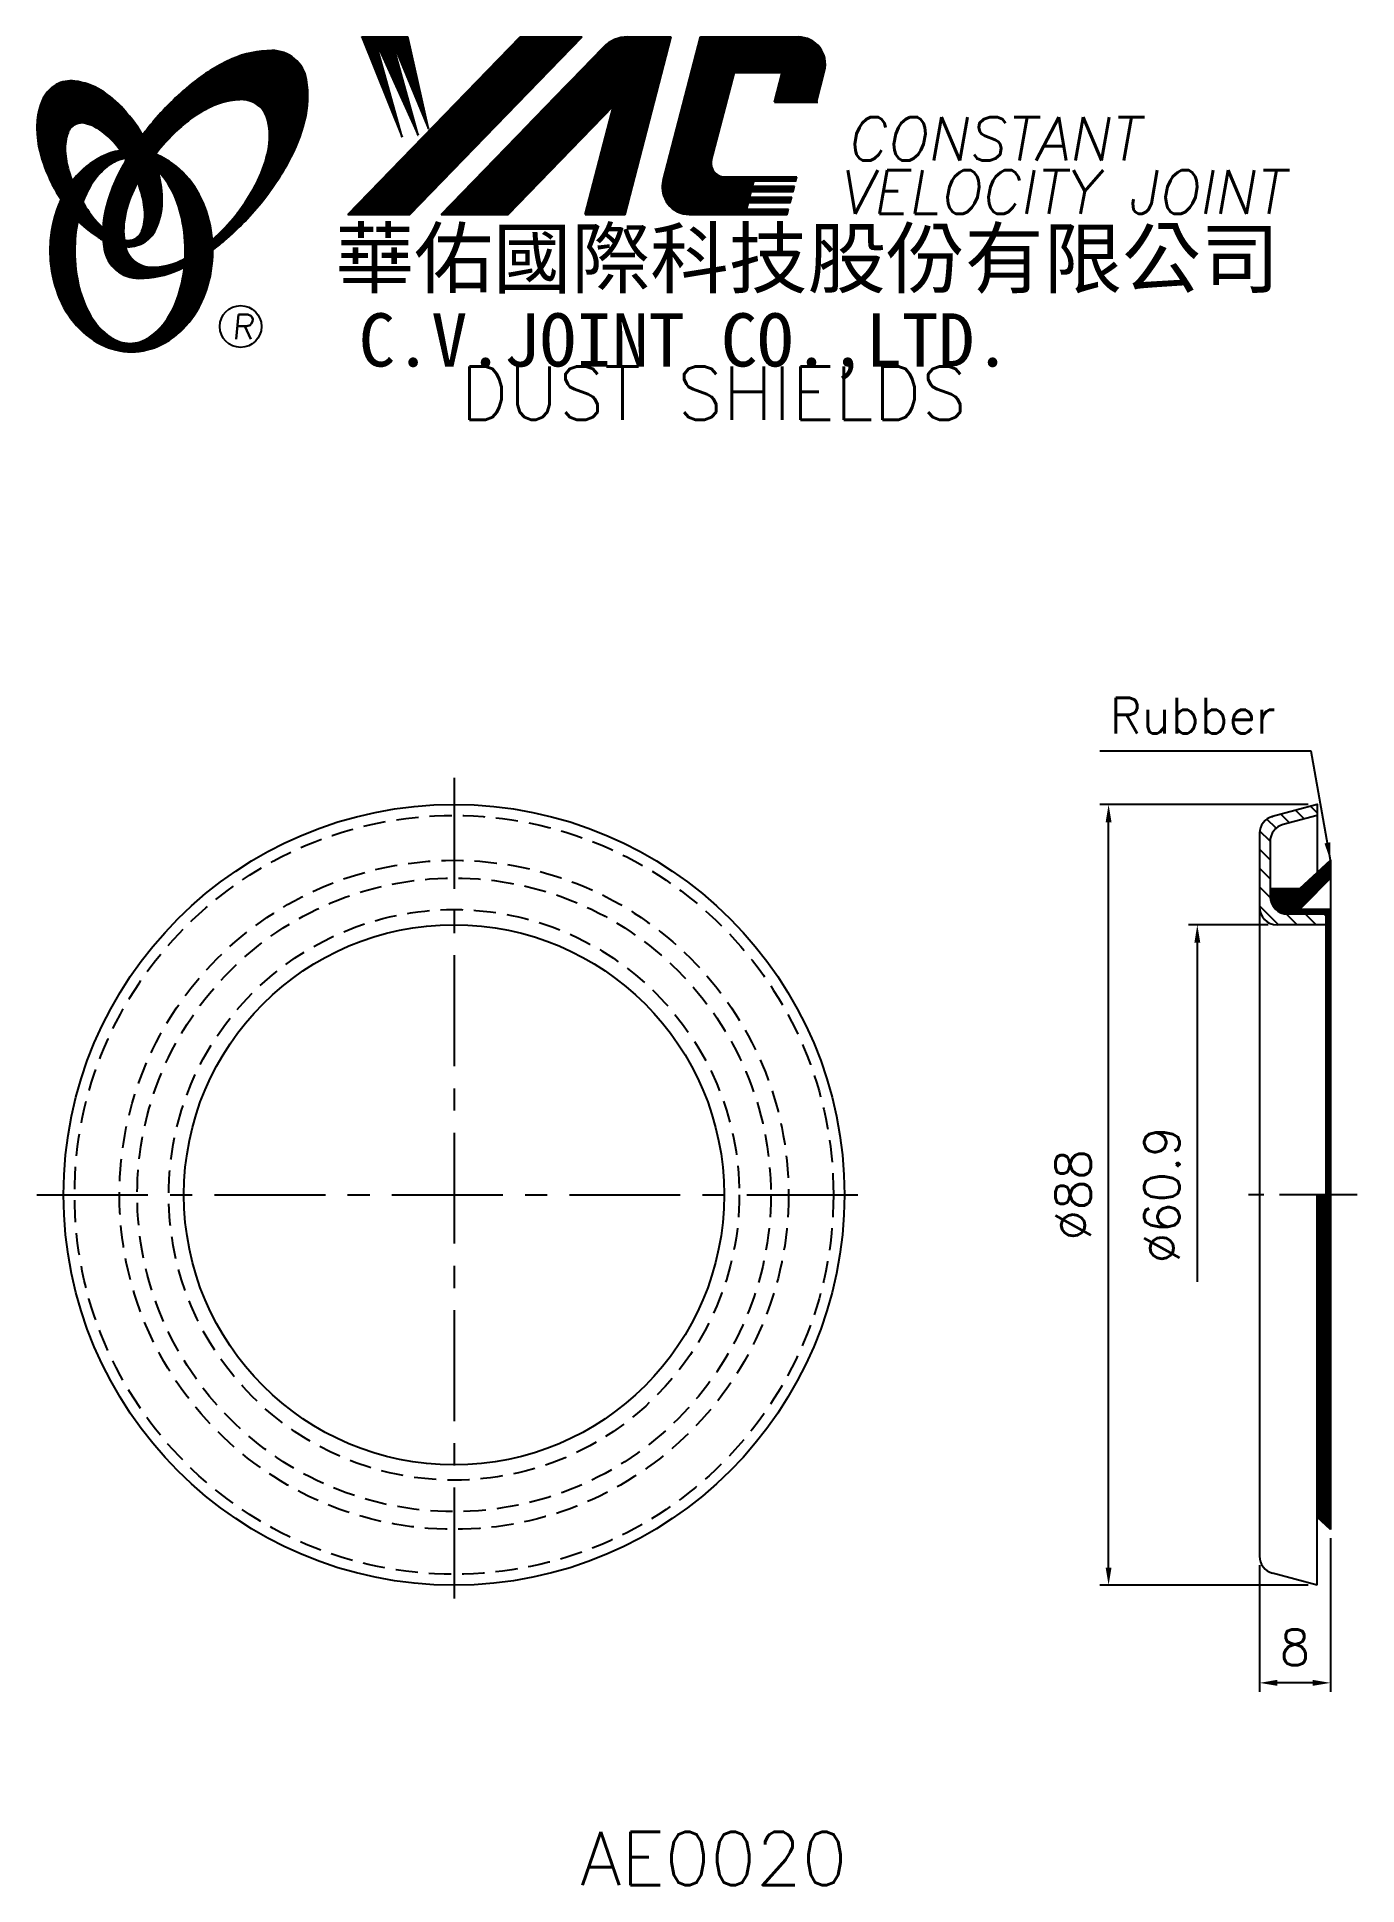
# Model space of a CAD drawing. Extents: x 572 to 720, y 268 to 476.
import ezdxf
from ezdxf.enums import TextEntityAlignment as Align

# ---------------------------------------------------------------- set-up
doc = ezdxf.new("R2010")
doc.units = 0
doc.header["$LTSCALE"] = 10
doc.header["$MEASUREMENT"] = 0
doc.linetypes.add('CENTER', pattern=[2, 1.25, -0.25, 0.25, -0.25])
doc.linetypes.add('HIDDEN', pattern=[0.375, 0.25, -0.125])
doc.layers.get('0').update_dxf_attribs({"linetype": 'CONTINUOUS'})
doc.layers.get('DEFPOINTS').update_dxf_attribs({"linetype": 'CONTINUOUS'})
doc.layers.add('4', color=7, linetype='CONTINUOUS')
doc.styles.add('CHINA', font='KAIU.TTF')
doc.styles.add('ITALICC', font='simplex.shx')
doc.dimstyles.new('STANDARD$0', dxfattribs={"dimtxt": 4, "dimasz": 2, "dimexe": 1, "dimexo": 1, "dimgap": 2, "dimtad": 1, "dimdec": 4, "dimzin": 10, "dimtxsty": 'ITALICC', "dimcen": 2, "dimclrd": 5, "dimclre": 5, "dimclrt": 18, "dimaunit": 1, "dimazin": 3, "dimtp": 0.1, "dimtfac": 0.7, "dimtdec": 4, "dimtmove": 0, "dimatfit": 3, "dimtolj": 1, "dimtzin": 10})
doc.dimstyles.new('STANDARD$7', dxfattribs={"dimtxt": 4, "dimasz": 2, "dimexe": 1, "dimexo": 1, "dimgap": 2, "dimtad": 1, "dimdec": 4, "dimzin": 10, "dimtxsty": 'ITALICC', "dimcen": -2, "dimclrd": 5, "dimclre": 5, "dimclrt": 18, "dimaunit": 1, "dimazin": 3, "dimtp": 2, "dimtfac": 0.75, "dimtdec": 4, "dimtmove": 0, "dimatfit": 3, "dimtolj": 1, "dimtzin": 10})
pattern_1 = [(45, (641.236817, 232.461112), (-0.00727476112, 0.00727476112), [])]
pattern_2 = [(45, (470.542104, 269.62003), (-0.044194174, 0.044194174), [])]
pattern_3 = [(45, (472.646271, 268.765522), (-0.00883883476, 0.00883883476), [])]

# ---------------------------------------------------------------- blocks, each defined once
blk = doc.blocks.new('*D4')
at = {"color": 5, "linetype": 'BYBLOCK'}
for p, q in [((710.45, 376.14), (701.45, 376.14)), ((702.45, 374.14), (702.45, 335.89))]:
    blk.add_line(p, q, dxfattribs=at)
blk.add_solid([(702.12, 374.14), (702.78, 374.14), (702.45, 376.14)], dxfattribs=at)
at = {"layer": 'DEFPOINTS', "color": 0, "linetype": 'BYBLOCK'}
for p in [(702.45, 376.14), (711.45, 376.14), (709.45, 315.26)]:
    blk.add_point(p, dxfattribs=at)
at = {"color": 18, "linetype": 'BYBLOCK', "insert": (698.45, 345.7), "char_height": 4, "attachment_point": 5, "rotation": 90, "style": 'ITALICC'}
blk.add_mtext('\\A1;∅60.9', dxfattribs=at)
blk = doc.blocks.new('*D5')
at = {"color": 5, "linetype": 'BYBLOCK'}
for p, q in [((714.95, 389.7), (691.45, 389.7)), ((692.45, 303.7), (692.45, 387.7)), ((714.95, 301.7), (691.45, 301.7))]:
    blk.add_line(p, q, dxfattribs=at)
for points in [[(692.12, 387.7), (692.78, 387.7), (692.45, 389.7)], [(692.12, 303.7), (692.78, 303.7), (692.45, 301.7)]]:
    blk.add_solid(points, dxfattribs=at)
at = {"layer": 'DEFPOINTS', "color": 0, "linetype": 'BYBLOCK'}
for p in [(692.45, 389.7), (715.95, 389.7), (715.95, 301.7)]:
    blk.add_point(p, dxfattribs=at)
at = {"color": 18, "linetype": 'BYBLOCK', "insert": (688.45, 345.7), "char_height": 4, "attachment_point": 5, "rotation": 90, "style": 'ITALICC'}
blk.add_mtext('\\A1;∅88', dxfattribs=at)
blk = doc.blocks.new('*D6')
at = {"color": 5, "linetype": 'BYBLOCK'}
for p, q in [((717.45, 307), (717.45, 289.7)), ((709.45, 303.98), (709.45, 289.7)), ((715.45, 290.7), (711.45, 290.7))]:
    blk.add_line(p, q, dxfattribs=at)
for points in [[(711.45, 291.04), (711.45, 290.37), (709.45, 290.7)], [(715.45, 291.04), (715.45, 290.37), (717.45, 290.7)]]:
    blk.add_solid(points, dxfattribs=at)
at = {"layer": 'DEFPOINTS', "color": 0, "linetype": 'BYBLOCK'}
for p in [(717.45, 308), (709.45, 304.98), (709.45, 290.7)]:
    blk.add_point(p, dxfattribs=at)
at = {"color": 18, "linetype": 'BYBLOCK', "insert": (713.45, 294.7), "char_height": 4, "attachment_point": 5, "style": 'ITALICC'}
blk.add_mtext('\\A1;8', dxfattribs=at)

msp = doc.modelspace()

# ---------------------------------------------------------------- hatches: boundary and pattern name
at = {"layer": '4', "linetype": 'CONTINUOUS'}
h = msp.add_hatch(dxfattribs=at)
h.set_pattern_fill('ANSI31', color=5, scale=0.1, style=0)
h.set_pattern_definition(pattern_3)
h.paths.add_polyline_path([(633.10498, 476.19651), (626.14767, 476.19651), (606.73106, 456.19275), (613.68837, 456.19275)])
h.paths.add_polyline_path([(636.65187, 468.43093), (633.47149, 456.19275), (637.95248, 456.19275), (643.15091, 476.19651), (638.25419, 476.19651, 0.202785967), (635.52011, 475.04009), (617.22598, 456.19275), (624.7729, 456.19275)])
h.paths.add_polyline_path([(650.27897, 472.19809), (655.67269, 472.19809), (654.80367, 468.85407), (659.5205, 468.85407), (660.43721, 472.38164, 0.490800957), (657.48701, 476.19651), (646.4527, 476.19651), (642.24564, 460.00761, 0.490800957), (645.19584, 456.19275), (656.23016, 456.19275), (656.38461, 456.78706), (651.66778, 456.78706), (651.86115, 457.53114), (656.57797, 457.53114), (656.73653, 458.14128), (652.01971, 458.14128), (652.18095, 458.76175), (656.89777, 458.76175), (657.05396, 459.36274), (652.33713, 459.36274), (652.49394, 459.96612), (657.21076, 459.96612), (657.32749, 460.41531), (649.18774, 460.41531, -0.490800957), (647.71264, 462.32275)])
h = msp.add_hatch(dxfattribs=at)
h.set_pattern_fill('ANSI31', color=1, scale=0.1, style=0)
h.set_pattern_definition(pattern_3)
h.paths.add_polyline_path([(613.46304, 476.19651), (608.28571, 476.19651), (612.85648, 464.89277), (609.79054, 475.85075), (614.62528, 465.12842), (611.67727, 475.85075), (615.80449, 465.83539)])
h = msp.add_hatch(dxfattribs=at)
h.set_pattern_fill('ANSI31', color=5, scale=0.082305, style=0)
h.set_pattern_definition([(45, (472.646271, 268.765522), (-0.00727476112, 0.00727476112), [])])
h.paths.add_polyline_path([(594.68174, 469.13403, -0.172879177), (596.62322, 468.47546, -0.172879177), (597.71051, 466.73741, -0.104527385), (597.73829, 463.40922, -0.065680101), (596.56876, 460.00726, -0.051823203), (594.12834, 456.16487, -0.044272532), (591.45337, 453.33854, -0.020203161), (591.50695, 452.20062, 0.006517006), (591.9115, 452.5127, 0.049863361), (596.46493, 456.92576, 0.049863361), (600.05456, 462.15292, 0.063682799), (601.87561, 466.78027, 0.103597411), (602.06491, 471.36424, 0.177892575), (600.7163, 473.73452, 0.177892575), (598.15391, 474.66784, 0.103597411), (593.66611, 473.7148, 0.063682799), (589.40837, 471.14572, 0.049863361), (584.85494, 466.73266, 0.016070017), (583.58424, 465.12635, -0.007061632), (583.83153, 464.68932, -0.031648676), (584.78411, 462.65274, -0.008069351), (585.21602, 463.21705, -0.051823203), (588.39439, 466.47551, -0.065680101), (591.43632, 468.39586, -0.104527385)])
h.paths.add_polyline_path([(581.60607, 455.97271, -0.065680101), (582.7756, 459.37466, -0.006063428), (583.01954, 459.84968, 0.027613469), (582.29271, 461.43775, 0.017011252), (581.75929, 462.37273, 0.007829282), (581.2653, 461.5055, 0.063682799), (579.44426, 456.87815, 0.103597411), (579.25496, 452.29418, 0.177892575), (580.60357, 449.9239, 0.177892575), (583.16596, 448.99058, 0.103597411), (587.65376, 449.94362, 0.008811776), (588.28073, 450.2337, 0.013922709), (588.35805, 451.20351, -0.009086703), (587.90804, 450.98606, -0.104527385), (584.66262, 450.2479, -0.172879177), (582.72114, 450.90647, -0.172879177), (581.63385, 452.64452, -0.104527385)])
h = msp.add_hatch(dxfattribs=at)
h.set_pattern_fill('ANSI31', color=3, scale=0.082305, style=0)
h.set_pattern_definition(pattern_1)
h.paths.add_polyline_path([(578.88524, 470.18486, 0.106488277), (575.94336, 471.22343, 0.158297415), (573.85316, 470.82839, 0.158297415), (572.39383, 469.2807, 0.106488277), (571.68302, 466.24293, 0.071723199), (572.10106, 462.92998, 0.058080454), (573.64604, 459.11459, 0.058080454), (576.02709, 455.7568, 0.071723199), (578.59233, 453.61905, 0.020895977), (579.13252, 453.31706, -0.030777155), (579.11661, 454.69328, -0.042059526), (578.02025, 455.85604, -0.04691039), (576.40109, 458.33719, -0.04691039), (575.27281, 461.07667, -0.060581117), (574.87071, 463.33874, -0.10187153), (575.18233, 465.42694, -0.185892489), (575.96242, 466.31858, -0.185892489), (577.13906, 466.4567, -0.10187153), (579.03671, 465.53117, -0.060581117), (580.67354, 463.9189, -0.04691039), (582.29271, 461.43775, -0.04691039), (583.42099, 458.69826, -0.060581117), (583.82309, 456.4362, -0.10187153), (583.51147, 454.34799, -0.185892489), (582.73138, 453.45635, -0.185892489), (581.55474, 453.31823, -0.002013383), (581.51394, 453.32886, 0.021593804), (581.63385, 452.64452, 0.006477741), (581.65185, 452.56748, 0.14950097), (583.62441, 452.97552, 0.158297415), (585.08374, 454.52321, 0.106488277), (585.79455, 457.56098, 0.071723199), (585.37651, 460.87393, 0.058080454), (583.83153, 464.68932, 0.058080454), (581.45048, 468.04711, 0.071723199)])
h = msp.add_hatch(dxfattribs=at)
h.set_pattern_fill('ANSI31', color=1, scale=0.082305, style=0)
h.set_pattern_definition(pattern_1)
h.paths.add_polyline_path([(579.97886, 461.86141, -0.120168026), (581.67065, 462.5148, 0.016865385), (581.07089, 463.39754, 0.076648372), (578.91467, 462.67862, 0.104809576), (575.83021, 460.16553, 0.005838257), (575.66327, 459.95332, 0.028089978), (576.40109, 458.33719, 0.014237292), (576.84322, 457.55214, -0.045767751), (577.7684, 459.48899, -0.106890197)])
h.paths.add_polyline_path([(575.94749, 452.10679, -0.048711043), (576.2776, 455.48713, -0.007865741), (576.02709, 455.7568, -0.037695478), (574.39122, 457.87556, 0.03042545), (573.86589, 456.57159, 0.080710289), (573.14045, 452.10679, 0.080710289), (573.86589, 447.642, 0.089265679), (575.83021, 444.04806, 0.104809576), (578.91467, 441.53496, 0.11926607), (582.32386, 440.71003, 0.11926607), (585.73305, 441.53496, 0.104809576), (588.81751, 444.04806, 0.089265679), (590.78183, 447.642, 0.080710289), (591.50727, 452.10679, 0.080710289), (590.78183, 456.57159, 0.089265679), (588.81751, 460.16553, 0.104809576), (585.73305, 462.67862, 0.025513357), (585.03982, 462.99137, 0.004818181), (584.78411, 462.65274, -0.023722145), (585.32533, 461.05599, -0.065307489), (586.56051, 459.48899, -0.073950765), (587.87296, 456.29126, -0.060532391), (588.38141, 452.10679, -0.060532391), (587.87296, 447.92233, -0.073950765), (586.56051, 444.7246, -0.106890197), (584.35005, 442.35218, -0.153118262), (582.16445, 441.6668, -0.153118262), (579.97886, 442.35218, -0.106890197), (577.7684, 444.7246, -0.073950765), (576.45595, 447.92233, -0.060532391)])
h = msp.add_hatch(dxfattribs=at)
h.set_pattern_fill('ANSI31', color=5, scale=12, angle=90, style=0)
h.set_pattern_definition([(135, (474.1299, 265.7022), (-1.06066, -1.06066), [])])
h.paths.add_polyline_path([(716.94869, 376.14241), (716.94869, 377.34241), (712.64869, 377.34241, -0.414213562), (710.64869, 379.34241), (710.64869, 385.5053, -0.339454259), (712.13105, 387.43715), (715.94869, 388.46008), (715.94869, 389.70241), (710.93105, 388.35794, 0.339454259), (709.44869, 386.42609), (709.44869, 378.14241, 0.414213562), (711.44869, 376.14241)])
h = msp.add_hatch(dxfattribs=at)
h.set_pattern_fill('ANSI31', color=5, scale=0.5, style=0)
h.set_pattern_definition(pattern_2)
h.paths.add_polyline_path([(712.64869, 377.34241), (716.94869, 377.34241), (716.94869, 376.14241), (716.94869, 345.70241), (717.44869, 345.70241), (717.44869, 377.85241), (713.94869, 377.85241), (717.44869, 381.40241), (717.44869, 383.40241), (713.94869, 380.20241), (710.64869, 380.20241), (710.64869, 379.34241, 0.414213562)])
h = msp.add_hatch(dxfattribs=at)
h.set_pattern_fill('ANSI31', color=5, scale=0.5, style=0)
h.set_pattern_definition(pattern_2)
h.paths.add_polyline_path([(717.44869, 345.70241), (715.94869, 345.70241), (715.94869, 309.37384), (717.44869, 308.00241)])

# ---------------------------------------------------------------- linework, layer by layer
at = {"layer": '4', "color": 5, "linetype": 'CONTINUOUS'}
for p, q in [((606.73106, 456.19275), (626.14767, 476.19651)), ((613.68837, 456.19275), (633.10498, 476.19651)), ((617.22598, 456.19275), (635.52011, 475.04009)), ((626.14767, 476.19651), (633.10498, 476.19651)), ((637.95248, 456.19275), (643.15091, 476.19651)), ((638.25419, 476.19651), (643.15091, 476.19651)), ((642.24564, 460.00761), (646.4527, 476.19651)), ((646.4527, 476.19651), (657.48701, 476.19651)), ((647.71264, 462.32275), (650.27897, 472.19809)), ((650.27897, 472.19809), (655.67269, 472.19809)), ((654.80367, 468.85407), (655.67269, 472.19809)), ((659.5205, 468.85407), (660.43721, 472.38164)), ((654.80367, 468.85407), (659.67093, 468.85407)), ((624.7729, 456.19275), (636.65187, 468.43093)), ((633.47149, 456.19275), (636.65187, 468.43093)), ((649.18774, 460.41531), (657.32749, 460.41531)), ((657.21076, 459.96612), (657.32749, 460.41531)), ((652.01971, 458.14128), (652.18095, 458.76175)), ((652.18095, 458.76175), (656.89777, 458.76175)), ((652.33713, 459.36274), (652.49394, 459.96612)), ((652.33713, 459.36274), (657.05396, 459.36274)), ((652.49394, 459.96612), (657.21076, 459.96612)), ((656.89777, 458.76175), (657.05396, 459.36274)), ((606.73106, 456.19275), (613.68837, 456.19275)), ((617.22598, 456.19275), (624.7729, 456.19275)), ((633.47149, 456.19275), (637.95248, 456.19275)), ((645.19584, 456.19275), (656.23016, 456.19275)), ((651.66778, 456.78706), (651.86115, 457.53114)), ((651.66778, 456.78706), (656.38461, 456.78706)), ((651.86115, 457.53114), (656.57797, 457.53114)), ((652.01971, 458.14128), (656.73653, 458.14128)), ((656.23016, 456.19275), (656.38461, 456.78706)), ((656.57797, 457.53114), (656.73653, 458.14128))]:
    msp.add_line(p, q, dxfattribs=at)
at = {"layer": '4', "color": 1, "linetype": 'CONTINUOUS'}
for p, q in [((608.28571, 476.19651), (612.85648, 464.89277)), ((608.28571, 476.19651), (613.46304, 476.19651)), ((609.79054, 475.85075), (614.62528, 465.12842)), ((612.85648, 464.89277), (609.79054, 475.85075)), ((611.67727, 475.85075), (615.80449, 465.83539)), ((614.62528, 465.12842), (611.67727, 475.85075)), ((615.80449, 465.83539), (613.46304, 476.19651))]:
    msp.add_line(p, q, dxfattribs=at)
at = {"layer": '4', "color": 5, "linetype": 'CENTER'}
for p, q in [((618.68119, 392.70241), (618.68119, 298.70241)), ((571.68119, 345.70241), (665.68119, 345.70241))]:
    msp.add_line(p, q, dxfattribs=at)
at = {"layer": '4', "color": 7, "linetype": 'CONTINUOUS'}
for p, q in [((715.94869, 389.70241), (710.93105, 388.35794)), ((715.94869, 389.70241), (715.94869, 382.03098)), ((715.94869, 388.46008), (712.13105, 387.43715)), ((709.44869, 386.42609), (709.44869, 304.97874)), ((710.64869, 385.5053), (710.64869, 379.34241)), ((717.44869, 383.40241), (713.94869, 380.20241)), ((717.44869, 383.40241), (717.44869, 308.00241)), ((717.44869, 381.40241), (713.94869, 377.85241)), ((713.94869, 380.20241), (710.64869, 380.20241)), ((716.94869, 377.34241), (712.64869, 377.34241)), ((717.44869, 377.85241), (713.94869, 377.85241)), ((716.94869, 377.34241), (716.94869, 376.14241)), ((716.94869, 376.14241), (711.44869, 376.14241)), ((716.94869, 376.14241), (716.94869, 345.70241)), ((715.94869, 301.70241), (715.94869, 345.70241)), ((717.44869, 308.00241), (715.94869, 309.37384)), ((715.94869, 301.70241), (710.93105, 303.04689))]:
    msp.add_line(p, q, dxfattribs=at)
at = {"layer": '4', "color": 5, "linetype": 'CENTER', "ltscale": 0.7}
msp.add_line((720.44869, 345.70241), (706.44869, 345.70241), dxfattribs=at)
at = {"layer": '4', "color": 5, "linetype": 'CONTINUOUS'}
for points in [[(591.50695, 452.20062, 0.006517006), (591.9115, 452.5127, 0.049863361), (596.46493, 456.92576, 0.049863361), (600.05456, 462.15292, 0.063682799), (601.87561, 466.78027, 0.103597411), (602.06491, 471.36424, 0.177892575), (600.7163, 473.73452, 0.177892575), (598.15391, 474.66784, 0.103597411), (593.66611, 473.7148, 0.063682799), (589.40837, 471.14572, 0.049863361), (584.85494, 466.73266, 0.016070017), (583.58424, 465.12635)], [(591.45337, 453.33854, 0.044272532), (594.12834, 456.16487, 0.051823203), (596.56876, 460.00726, 0.065680101), (597.73829, 463.40922, 0.104527385), (597.71051, 466.73741, 0.172879177), (596.62322, 468.47546, 0.172879177), (594.68174, 469.13403, 0.104527385), (591.43632, 468.39586, 0.065680101), (588.39439, 466.47551, 0.051823203), (585.21602, 463.21705, 0.008069351), (584.78411, 462.65274)], [(581.75929, 462.37273, 0.007829282), (581.2653, 461.5055, 0.063682799), (579.44426, 456.87815, 0.103597411), (579.25496, 452.29418, 0.177892575), (580.60357, 449.9239, 0.177892575), (583.16596, 448.99058, 0.103597411), (587.65376, 449.94362, 0.008811776), (588.28073, 450.2337, 0.008811776)], [(583.01954, 459.84968, 0.006063428), (582.7756, 459.37466, 0.065680101), (581.60607, 455.97271, 0.104527385), (581.63385, 452.64452, 0.172879177), (582.72114, 450.90647, 0.172879177), (584.66262, 450.2479, 0.104527385), (587.90804, 450.98606, 0.009086703), (588.35805, 451.20351, 0.009086703)]]:
    msp.add_lwpolyline(points, format="xyb", dxfattribs=at)
at = {"layer": '4', "color": 3, "linetype": 'CONTINUOUS'}
for points in [[(581.65185, 452.56748, 0.14950097), (583.62441, 452.97552, 0.158297415), (585.08374, 454.52321, 0.106488277), (585.79455, 457.56098, 0.071723199), (585.37651, 460.87393, 0.058080454), (583.83153, 464.68932, 0.058080454), (581.45048, 468.04711, 0.071723199), (578.88524, 470.18486, 0.106488277), (575.94336, 471.22343, 0.158297415), (573.85316, 470.82839, 0.158297415), (572.39383, 469.2807, 0.106488277), (571.68302, 466.24293, 0.071723199), (572.10106, 462.92998, 0.058080454), (573.64604, 459.11459, 0.058080454), (576.02709, 455.7568, 0.071723199), (578.59233, 453.61905, 0.020895977), (579.13252, 453.31706, 0.020895977)], [(581.51394, 453.32886, 0.002013383), (581.55474, 453.31823, 0.185892489), (582.73138, 453.45635, 0.185892489), (583.51147, 454.34799, 0.10187153), (583.82309, 456.4362, 0.060581117), (583.42099, 458.69826, 0.04691039), (582.29271, 461.43775, 0.04691039), (580.67354, 463.9189, 0.060581117), (579.03671, 465.53117, 0.10187153), (577.13906, 466.4567, 0.185892489), (575.96242, 466.31858, 0.185892489), (575.18233, 465.42694, 0.10187153), (574.87071, 463.33874, 0.060581117), (575.27281, 461.07667, 0.04691039), (576.40109, 458.33719, 0.04691039), (578.02025, 455.85604, 0.042059526), (579.11661, 454.69328, 0.042059526)]]:
    msp.add_lwpolyline(points, format="xyb", dxfattribs=at)
at = {"layer": '4', "color": 1, "linetype": 'CONTINUOUS'}
for points in [[(574.39122, 457.87556, 0.03042545), (573.86589, 456.57159, 0.080710289), (573.14045, 452.10679, 0.080710289), (573.86589, 447.642, 0.089265679), (575.83021, 444.04806, 0.104809576), (578.91467, 441.53496, 0.11926607), (582.32386, 440.71003, 0.11926607), (585.73305, 441.53496, 0.104809576), (588.81751, 444.04806, 0.089265679), (590.78183, 447.642, 0.080710289), (591.50727, 452.10679, 0.080710289), (590.78183, 456.57159, 0.089265679), (588.81751, 460.16553, 0.104809576), (585.73305, 462.67862, 0.025513357), (585.03982, 462.99137, 0.025513357)], [(581.07089, 463.39754, 0.076648372), (578.91467, 462.67862, 0.104809576), (575.83021, 460.16553, 0.005838257), (575.66327, 459.95332, 0.005838257)], [(581.67065, 462.5148, 0.120168026), (579.97886, 461.86141, 0.106890197), (577.7684, 459.48899, 0.045767751), (576.84322, 457.55214, 0.045767751)], [(576.2776, 455.48713, 0.048711043), (575.94749, 452.10679, 0.060532391), (576.45595, 447.92233, 0.073950765), (577.7684, 444.7246, 0.106890197), (579.97886, 442.35218, 0.153118262), (582.16445, 441.6668, 0.153118262), (584.35005, 442.35218, 0.106890197), (586.56051, 444.7246, 0.073950765), (587.87296, 447.92233, 0.060532391), (588.38141, 452.10679, 0.060532391), (587.87296, 456.29126, 0.073950765), (586.56051, 459.48899, 0.065307489), (585.32533, 461.05599)]]:
    msp.add_lwpolyline(points, format="xyb", dxfattribs=at)
at = {"layer": '4', "color": 5, "linetype": 'CONTINUOUS'}
msp.add_circle((594.6281, 443.56107), 2.35282, dxfattribs=at)
at = {"layer": '4', "color": 7, "linetype": 'CONTINUOUS'}
for radius in [44, 30.44]:
    msp.add_circle((618.68119, 345.70241), radius, dxfattribs=at)
at = {"layer": '4', "color": 5, "linetype": 'HIDDEN'}
for radius in [42.75767, 37.7, 35.7, 32.15]:
    msp.add_circle((618.68119, 345.70241), radius, dxfattribs=at)
at = {"layer": '4', "color": 5, "linetype": 'CONTINUOUS'}
for centre, radius, start, end in [((638.25419, 472.38627), 3.81024, 90, 135.8533387), ((657.48701, 473.14831), 3.04819, 345.4326059, 90), ((649.18774, 461.93941), 1.5241, 165.4326059, 270), ((645.19584, 459.24094), 3.04819, 165.4326059, 270)]:
    msp.add_arc(centre, radius, start, end, dxfattribs=at)
at = {"layer": '4', "color": 7, "linetype": 'CONTINUOUS'}
for centre, start, end in [((711.44869, 386.42609), 105, 180), ((712.64869, 385.5053), 105, 180), ((712.64869, 379.34241), 180, 270), ((711.44869, 378.14241), 180, 270), ((711.44869, 304.97874), 180, 255)]:
    msp.add_arc(centre, 2, start, end, dxfattribs=at)
for p in [(715.94869, 389.70241), (715.94869, 389.70241), (710.93105, 388.35794), (716.94869, 376.14241)]:
    msp.add_point(p, dxfattribs=at)

# ---------------------------------------------------------------- texts
at = {"layer": '4', "color": 5, "linetype": 'CONTINUOUS', "style": 'ITALICC'}
for s, height, oblique, p in [('CONSTANT', 4.9, 10, (662.87987, 462.26321)), ('VELOCITY JOINT', 4.9, 10, (662.00165, 456.26783)), ('R', 2.75625, 5, (593.66941, 442.15147))]:
    msp.add_text(s, height=height, dxfattribs=dict(at, oblique=oblique)).set_placement(p)
at = {"layer": '4', "color": 7, "linetype": 'CONTINUOUS', "style": 'CHINA'}
for s, height, p in [('華佑國際科技股份有限公司', 6.5, (605.31771, 448.0029)), ('C.V.JOINT CO.,LTD.', 6, (607.94634, 439.05668))]:
    msp.add_text(s, height=height, dxfattribs=at).set_placement(p)
at = {"layer": '4', "color": 18, "linetype": 'CONTINUOUS', "style": 'ITALICC'}
for s, p in [('DUST SHIELDS', (647.94907, 433.06386)), ('AE0020', (647.94907, 267.91647))]:
    msp.add_text(s, height=6, dxfattribs=at).set_placement(p, align=Align.CENTER)
at = {"layer": '4', "color": 18, "linetype": 'CONTINUOUS', "insert": (711.27991, 399.70242), "char_height": 4, "attachment_point": 6, "style": 'ITALICC'}
msp.add_mtext('\\A1;Rubber', dxfattribs=at)

# ---------------------------------------------------------------- dimensions: what is measured, and where the dimension line sits
at = {"layer": '4', "color": 7, "linetype": 'CONTINUOUS'}
dim = msp.add_linear_dim(base=(692.44874, 389.70241), p1=(715.94869, 301.70241), p2=(715.94869, 389.70241), angle=90, text='%%C88', dimstyle='STANDARD$0', dxfattribs=at)
dim.commit()
dim.dimension.update_dxf_attribs({"geometry": '*D5', "text_midpoint": (688.44874, 345.70241)})
dim = msp.add_linear_dim(base=(702.44865, 376.14241), p1=(709.44869, 315.26241), p2=(711.44869, 376.14241), angle=90, text='%%C60.9', dimstyle='STANDARD$0', override={"dimcen": -2, "dimse1": 1, "dimsd1": 1}, dxfattribs=at)
dim.commit()
dim.dimension.update_dxf_attribs({"geometry": '*D4', "text_midpoint": (698.44865, 345.70241)})
dim = msp.add_linear_dim(base=(709.44869, 290.70243), p1=(717.44869, 308.00241), p2=(709.44869, 304.97874), text='8', dimstyle='STANDARD$0', dxfattribs=at)
dim.commit()
dim.dimension.update_dxf_attribs({"geometry": '*D6', "text_midpoint": (713.44869, 294.70243)})

# ---------------------------------------------------------------- leaders
at = {"layer": '4', "color": 5, "linetype": 'CONTINUOUS', "annotation_type": 0, "has_hookline": 1, "hookline_direction": 1, "text_width": 19.80952}
msp.add_leader([(717.44869, 383.40241), (715.27991, 395.70242), (713.27991, 395.70242)], dimstyle='STANDARD$7', dxfattribs=at)

doc.saveas('drawing.dxf')
